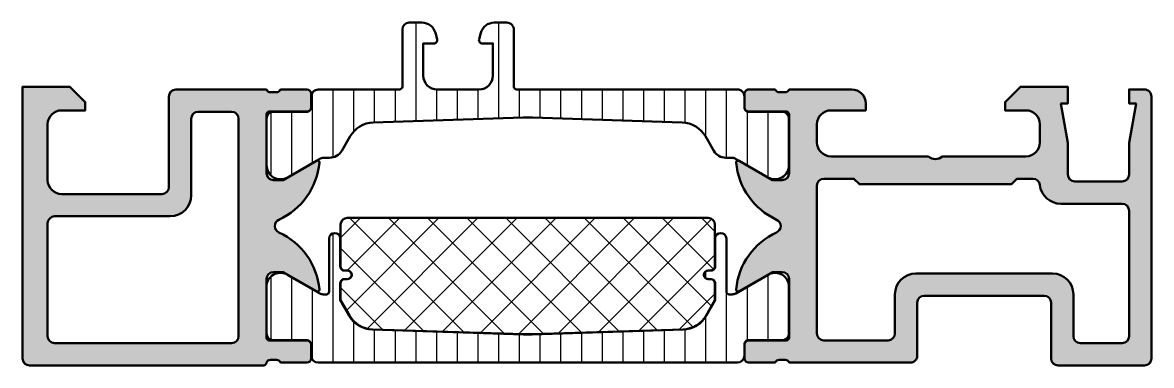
# Model space of a CAD drawing. Extents: x 0 to 81, y -20 to 4.6.
import ezdxf

# ---------------------------------------------------------------- set-up
doc = ezdxf.new("R2010")
doc.units = 0
for name, color, linetype, lineweight in [('0S-Alu contour', 7, 'Continuous', 50), ('0S-Alu hatch', 252, 'Continuous', 25), ('0S-Plastic contour', 254, 'Continuous', 50), ('0S-Plastic hatch', 253, 'Continuous', 25), ('0S-PT contour', 91, 'Continuous', 50), ('0S-PT hatch', 103, 'Continuous', 25)]:
    doc.layers.add(name, color=color, linetype=linetype, lineweight=lineweight)
pattern_1 = [(90, (0, 0), (-1.4859, 0), [])]

# ---------------------------------------------------------------- blocks, each defined once
blk = doc.blocks.new('485520__83F1F27E_624C_4353_AF5D_8633BC964253_')
at = {"layer": '0S-Alu hatch'}
h = blk.add_hatch(color=256, dxfattribs=at)
edge = h.paths.add_edge_path()
edge.add_ellipse((57.99999999998964, -2.70000000000207), major_axis=(-1.000000000000838, 0), ratio=1, start_angle=270, end_angle=360, ccw=False)
edge.add_line((57.99999999998964, -1.700000000001232), (60.49999999999172, -1.700000000001242))
edge.add_line((60.49999999999172, -1.700000000001242), (60.4999999999917, -1.200000000000823))
edge.add_arc((59.49999999999088, -1.200000000000812), 1.000000000000824, 0, 90)
edge.add_line((59.49999999999088, -0.1999999999999886), (55, -0.1999999999999922))
edge.add_ellipse((54.71715728752539, -0.0999999999999979), major_axis=(-0.2999999999999854, 0), ratio=1, start_angle=90, end_angle=160.5287793655095, ccw=False)
edge.add_line((54.71715728752539, -0.3999999999999844), (54.28284271247463, -0.3999999999999986))
edge.add_ellipse((54.28284271247463, -0.0999999999999943), major_axis=(-0.3000000000000043, 0), ratio=1, start_angle=19.471220634490976, end_angle=90, ccw=False)
edge.add_line((54.00000000000002, -0.1999999999999957), (52.10000000000005, -0.1999999999999993))
edge.add_arc((52.10000000000004, -0.5000000000000391), 0.3000000000000398, 89.99999999999729, 180)
edge.add_line((51.79999999999999, -0.5000000000000427), (51.80000000000001, -1.489999999999959))
edge.add_arc((52.10000000000004, -1.489999999999966), 0.3000000000000327, 180, 270.0000000000013)
edge.add_line((52.10000000000005, -1.789999999999999), (54.80000000000001, -1.789999999999999))
edge.add_ellipse((54.80000000000001, -1.990000000000001), major_axis=(-0.2000000000000028, 0), ratio=1, start_angle=180, end_angle=270, ccw=False)
edge.add_line((55.00000000000001, -1.990000000000001), (55, -6.199999999999988))
edge.add_ellipse((54.5, -6.199999999999986), major_axis=(-0.5, 0), ratio=1, start_angle=90, end_angle=180, ccw=False)
edge.add_line((54.5, -6.699999999999986), (53.8, -6.699999999999988))
edge.add_line((53.8, -6.699999999999988), (51.40717967697245, -5.318504542377624))
edge.add_arc((51.3381197846483, -5.438119784648286), 0.1381197846482973, 60.00000000000028, 185.2325561148373)
edge.add_arc((56.17973927806935, -4.994723901318964), 4.999999999999976, 185.2325561148373, 245.5122896844962)
edge.add_ellipse((53.89999999999999, -9.999999999999995), major_axis=(-0.5000000000000006, 0), ratio=1, start_angle=114.4877103155047, end_angle=245.51228968449539, ccw=False)
edge.add_arc((56.17973927806939, -15.00527609868104), 5.000000000000012, 114.4877103155042, 174.7674438851626)
edge.add_arc((51.3381197846483, -14.56188021535171), 0.1381197846482907, 174.7674438851596, 300.0000000000015)
edge.add_line((51.40717967697245, -14.68149545762237), (53.8, -13.3))
edge.add_line((53.8, -13.3), (54.5, -13.3))
edge.add_ellipse((54.5, -13.8), major_axis=(-0.5, 0), ratio=1, start_angle=180, end_angle=270, ccw=False)
edge.add_line((55, -13.8), (55, -18.01))
edge.add_ellipse((54.8, -18.01), major_axis=(-0.2000000000000028, 0), ratio=1, start_angle=90, end_angle=180, ccw=False)
edge.add_line((54.8, -18.21), (52.10000000000004, -18.20999999999999))
edge.add_arc((52.10000000000003, -18.51000000000003), 0.3000000000000342, 89.99999999999864, 180)
edge.add_line((51.79999999999999, -18.51000000000004), (51.79999999999999, -19.49999999999995))
edge.add_arc((52.10000000000004, -19.49999999999995), 0.3000000000000469, 180, 269.9999999999986)
edge.add_line((52.10000000000004, -19.8), (54, -19.8))
edge.add_ellipse((54.28284271247462, -19.9), major_axis=(-0.3000000000000011, 0), ratio=1, start_angle=270, end_angle=340.5287793655084, ccw=False)
edge.add_line((54.28284271247462, -19.6), (54.71715728752538, -19.59999999999999))
edge.add_ellipse((54.71715728752538, -19.9), major_axis=(-0.3000000000000054, 0), ratio=1, start_angle=199.4712206344929, end_angle=270, ccw=False)
edge.add_line((55, -19.79999999999999), (63.7, -19.8))
edge.add_arc((63.70000000000001, -19.30000000000001), 0.4999999999999893, 269.9999999999984, 360)
edge.add_line((64.2, -19.3), (64.2, -15.49999999999983))
edge.add_ellipse((64.7, -15.49999999999983), major_axis=(-0.5, 0), ratio=1, start_angle=270, end_angle=360, ccw=False)
edge.add_line((64.7, -14.99999999999983), (73.3, -14.99999999999983))
edge.add_ellipse((73.3, -15.49999999999983), major_axis=(-0.5, 0), ratio=1, start_angle=180, end_angle=270, ccw=False)
edge.add_line((73.79999999999998, -15.49999999999983), (73.79999999999998, -19.49999999999983))
edge.add_arc((74.29999999999998, -19.49999999999984), 0.5, 180, 270)
edge.add_line((74.29999999999998, -19.99999999999984), (80.5, -19.99999999999984))
edge.add_arc((80.5, -19.49999999999984), 0.4999999999999952, 270, 360)
edge.add_line((81, -19.49999999999984), (81, -0.6999999999998324))
edge.add_arc((80.50000000000001, -0.6999999999998039), 0.4999999999999716, 0, 90.0000000000016)
edge.add_line((80.50000000000001, -0.1999999999998323), (79.4, -0.1999999999998359))
edge.add_line((79.4, -0.1999999999998359), (79.4, -1.199999999999835))
edge.add_line((79.4, -1.199999999999835), (79.9, -1.199999999999835))
edge.add_line((79.9, -1.199999999999835), (79.4, -4.035640909808693))
edge.add_line((79.4, -4.035640909808693), (79.4, -6.299999999999837))
edge.add_ellipse((78.9, -6.299999999999837), major_axis=(-0.5, 0), ratio=1, start_angle=90, end_angle=180, ccw=False)
edge.add_line((78.9, -6.799999999999837), (75.5, -6.799999999999835))
edge.add_ellipse((75.5, -6.299999999999833), major_axis=(-0.5000000000000018, 0), ratio=1, start_angle=0, end_angle=90, ccw=False)
edge.add_line((75, -6.299999999999833), (75, -4.035640909808687))
edge.add_line((75, -4.035640909808687), (74.50000000000001, -1.199999999999835))
edge.add_line((74.50000000000001, -1.199999999999835), (75.00000000000001, -1.199999999999835))
edge.add_line((75.00000000000001, -1.199999999999835), (75.00000000000001, 1.634e-13))
edge.add_line((75.00000000000001, 1.634e-13), (71.60000000000092, 1.634e-13))
edge.add_line((71.60000000000092, 1.634e-13), (70.5, -1.100000000000747))
edge.add_line((70.5, -1.100000000000747), (70.5, -1.700000000001242))
edge.add_line((70.5, -1.700000000001242), (72.00000000000125, -1.700000000001242))
edge.add_ellipse((72.00000000000125, -2.700000000002074), major_axis=(-1.000000000000831, 0), ratio=1, start_angle=180, end_angle=270, ccw=False)
edge.add_line((73.00000000000207, -2.700000000002074), (73.00000000000207, -4.000000000003149))
edge.add_ellipse((72.00000000000125, -4.000000000003149), major_axis=(-1.000000000000824, 0), ratio=1, start_angle=90, end_angle=180, ccw=False)
edge.add_line((72.00000000000125, -5.000000000003973), (65.99999999999628, -5.000000000003979))
edge.add_ellipse((65.49999999999585, -4.475000000003543), major_axis=(-0.7250000000006018, 0), ratio=1, start_angle=46.3971810272954, end_angle=133.6028189727043, ccw=False)
edge.add_line((64.99999999999542, -5.000000000003971), (57.99999999998964, -5.000000000003975))
edge.add_ellipse((57.99999999998964, -4.000000000003147), major_axis=(-1.000000000000827, 0), ratio=1, start_angle=0, end_angle=90, ccw=False)
edge.add_line((56.99999999998881, -4.000000000003147), (56.99999999998881, -2.70000000000207))
edge = h.paths.add_edge_path()
edge.add_ellipse((57.5, -7.100000000003975), major_axis=(-0.5, 0), ratio=1, start_angle=270, end_angle=360, ccw=False)
edge.add_line((57.5, -6.600000000003975), (59.64999999999585, -6.600000000003976))
edge.add_line((59.64999999999585, -6.600000000003976), (60.04999999999586, -7.000000000003979))
edge.add_line((60.04999999999586, -7.000000000003979), (70.94999999999585, -7.000000000003986))
edge.add_line((70.94999999999585, -7.000000000003986), (71.34999999999584, -6.600000000003982))
edge.add_line((71.34999999999584, -6.600000000003982), (72.50000000000207, -6.60000000000398))
edge.add_ellipse((72.50000000000207, -7.100000000003982), major_axis=(-0.5000000000000018, 0), ratio=1, start_angle=185.7391704773858, end_angle=270, ccw=False)
edge.add_arc((74.48997487421491, -6.899999999999842), 1.499999999999998, 185.739170477386, 270)
edge.add_line((74.48997487421491, -8.39999999999984), (78.90000000000002, -8.399999999999846))
edge.add_ellipse((78.90000000000002, -8.899999999999846), major_axis=(-0.5, 0), ratio=1, start_angle=180, end_angle=270, ccw=False)
edge.add_line((79.40000000000002, -8.899999999999846), (79.4, -17.89999999999984))
edge.add_ellipse((78.9, -17.89999999999984), major_axis=(-0.5, 0), ratio=1, start_angle=90, end_angle=180, ccw=False)
edge.add_line((78.9, -18.39999999999984), (75.9, -18.39999999999983))
edge.add_ellipse((75.9, -17.89999999999983), major_axis=(-0.5, 0), ratio=1, start_angle=0, end_angle=90, ccw=False)
edge.add_line((75.4, -17.89999999999983), (75.4, -14.89999999999983))
edge.add_arc((73.9, -14.89999999999983), 1.5, 0, 90)
edge.add_line((73.9, -13.39999999999983), (64.1, -13.39999999999983))
edge.add_arc((64.1, -14.89999999999983), 1.5, 90, 180)
edge.add_line((62.59999999999999, -14.89999999999983), (62.59999999999999, -17.7))
edge.add_ellipse((62.09999999999999, -17.7), major_axis=(-0.5, 0), ratio=1, start_angle=90, end_angle=180, ccw=False)
edge.add_line((62.09999999999999, -18.2), (57.5, -18.19999999999999))
edge.add_ellipse((57.5, -17.69999999999999), major_axis=(-0.5000000000000016, 0), ratio=1, start_angle=0, end_angle=90, ccw=False)
edge.add_line((57, -17.69999999999999), (57, -7.100000000003973))
at = {"layer": '0S-Alu contour', "color": 7}
for points in [[(75, -6.299999999999833), (75, -4.035640909808687), (74.50000000000001, -1.199999999999835), (75.00000000000001, -1.199999999999835), (75.00000000000001, 1.634e-13), (71.60000000000092, 1.634e-13), (70.5, -1.100000000000747), (70.5, -1.700000000001242), (72.00000000000125, -1.700000000001242)], [(51.79999999999999, -0.5000000000000427), (51.80000000000001, -1.489999999999959)], [(54.00000000000002, -0.1999999999999957), (52.10000000000005, -0.1999999999999993)], [(54.71715728752539, -0.3999999999999844), (54.28284271247463, -0.3999999999999986)], [(59.49999999999088, -0.1999999999999886), (55, -0.1999999999999922)], [(80.50000000000001, -0.1999999999998323), (79.4, -0.1999999999998359), (79.4, -1.199999999999835), (79.9, -1.199999999999835), (79.4, -4.035640909808693), (79.4, -6.299999999999837)], [(81, -19.49999999999984), (81, -0.6999999999998324)], [(57.99999999998964, -1.700000000001232), (60.49999999999172, -1.700000000001242), (60.4999999999917, -1.200000000000823)], [(52.10000000000005, -1.789999999999999), (54.80000000000001, -1.789999999999999)], [(55.00000000000001, -1.990000000000001), (55, -6.199999999999988)], [(56.99999999998881, -4.000000000003147), (56.99999999998881, -2.70000000000207)], [(73.00000000000207, -2.700000000002074), (73.00000000000207, -4.000000000003149)], [(54.5, -6.699999999999986), (53.8, -6.699999999999988), (51.40717967697245, -5.318504542377624)], [(64.99999999999542, -5.000000000003971), (57.99999999998964, -5.000000000003975)], [(72.00000000000125, -5.000000000003973), (65.99999999999628, -5.000000000003979)], [(57, -17.69999999999999), (57, -7.100000000003973)], [(57.5, -6.600000000003975), (59.64999999999585, -6.600000000003976), (60.04999999999586, -7.000000000003979), (70.94999999999585, -7.000000000003986), (71.34999999999584, -6.600000000003982), (72.50000000000207, -6.60000000000398)], [(78.9, -6.799999999999837), (75.5, -6.799999999999835)], [(74.48997487421491, -8.39999999999984), (78.90000000000002, -8.399999999999846)], [(79.40000000000002, -8.899999999999846), (79.4, -17.89999999999984)], [(51.40717967697245, -14.68149545762237), (53.8, -13.3), (54.5, -13.3)], [(73.9, -13.39999999999983), (64.1, -13.39999999999983)], [(55, -13.8), (55, -18.01)], [(62.59999999999999, -14.89999999999983), (62.59999999999999, -17.7)], [(64.7, -14.99999999999983), (73.3, -14.99999999999983)], [(75.4, -17.89999999999983), (75.4, -14.89999999999983)], [(64.2, -19.3), (64.2, -15.49999999999983)], [(73.79999999999998, -15.49999999999983), (73.79999999999998, -19.49999999999983)], [(51.79999999999999, -18.51000000000004), (51.79999999999999, -19.49999999999995)], [(54.8, -18.21), (52.10000000000004, -18.20999999999999)], [(62.09999999999999, -18.2), (57.5, -18.19999999999999)], [(78.9, -18.39999999999984), (75.9, -18.39999999999983)], [(52.10000000000004, -19.8), (54, -19.8)], [(54.28284271247462, -19.6), (54.71715728752538, -19.59999999999999)], [(55, -19.79999999999999), (63.7, -19.8)], [(74.29999999999998, -19.99999999999984), (80.5, -19.99999999999984)]]:
    blk.add_lwpolyline(points, dxfattribs=at)
for centre, radius, start, end in [((52.10000000000004, -0.5000000000000391), 0.3000000000000398, 89.99999999999729, 180), ((59.49999999999088, -1.200000000000812), 1.000000000000824, 0, 90), ((80.50000000000001, -0.6999999999998039), 0.4999999999999716, 0, 90.0000000000016), ((52.10000000000004, -1.489999999999966), 0.3000000000000327, 180, 270.0000000000013), ((51.3381197846483, -5.438119784648286), 0.1381197846482973, 60.00000000000028, 185.2325561148373), ((56.17973927806935, -4.994723901318964), 4.999999999999976, 185.2325561148373, 245.5122896844962), ((74.48997487421491, -6.899999999999842), 1.499999999999998, 185.739170477386, 270), ((56.17973927806939, -15.00527609868104), 5.000000000000012, 114.4877103155042, 174.7674438851626), ((64.1, -14.89999999999983), 1.5, 90, 180), ((73.9, -14.89999999999983), 1.5, 0, 90), ((51.3381197846483, -14.56188021535171), 0.1381197846482907, 174.7674438851596, 300.0000000000015), ((52.10000000000003, -18.51000000000003), 0.3000000000000342, 89.99999999999864, 180), ((63.70000000000001, -19.30000000000001), 0.4999999999999893, 269.9999999999984, 0), ((52.10000000000004, -19.49999999999995), 0.3000000000000469, 180, 269.9999999999986), ((74.29999999999998, -19.49999999999984), 0.5, 180, 270), ((80.5, -19.49999999999984), 0.4999999999999952, 270, 0)]:
    blk.add_arc(centre, radius, start, end, dxfattribs=at)
at = {"layer": '0S-Alu contour', "color": 7, "extrusion": (0, 0, -1)}
for centre, radius, start, end in [((-54.28284271247463, -0.0999999999999943), 0.3000000000000043, 270, 340.528779365509), ((-54.71715728752539, -0.0999999999999979), 0.2999999999999854, 199.4712206344906, 270), ((-54.80000000000001, -1.990000000000001), 0.2000000000000028, 90, 180), ((-57.99999999998964, -2.70000000000207), 1.000000000000838, 0, 90), ((-72.00000000000125, -2.700000000002074), 1.000000000000831, 90, 180), ((-57.99999999998964, -4.000000000003147), 1.000000000000827, 270, 0), ((-72.00000000000125, -4.000000000003149), 1.000000000000824, 180, 270), ((-65.49999999999585, -4.475000000003543), 0.7250000000006018, 226.3971810272957, 313.6028189727046), ((-54.5, -6.199999999999986), 0.5, 180, 270), ((-75.5, -6.299999999999833), 0.5000000000000018, 270, 0), ((-78.9, -6.299999999999837), 0.5, 180, 270), ((-57.5, -7.100000000003975), 0.5, 0, 90), ((-72.50000000000207, -7.100000000003982), 0.5000000000000018, 90, 174.2608295226142), ((-78.90000000000002, -8.899999999999846), 0.5, 90, 180), ((-53.89999999999999, -9.999999999999995), 0.5000000000000006, 114.4877103155046, 245.5122896844953), ((-54.5, -13.8), 0.5, 90, 180), ((-64.7, -15.49999999999983), 0.5, 0, 90), ((-73.3, -15.49999999999983), 0.5, 90, 180), ((-57.5, -17.69999999999999), 0.5000000000000016, 270, 0), ((-62.09999999999999, -17.7), 0.5, 180, 270), ((-54.8, -18.01), 0.2000000000000028, 180, 270), ((-75.9, -17.89999999999983), 0.5, 270, 0), ((-78.9, -17.89999999999984), 0.5, 180, 270), ((-54.28284271247462, -19.9), 0.3000000000000011, 19.47122063449163, 90), ((-54.71715728752538, -19.9), 0.3000000000000055, 90, 160.5287793655071)]:
    blk.add_arc(centre, radius, start, end, dxfattribs=at)
blk = doc.blocks.new('485530__9A5F46D8_999C_4299_BB79_BDEE41E58765_')
at = {"layer": '0S-Alu hatch'}
h = blk.add_hatch(color=256, dxfattribs=at)
edge = h.paths.add_edge_path()
edge.add_arc((9.999999999999996, -7.200000000000004), 0.5000000000000018, 270.0000000000004, 360)
edge.add_line((10.5, -7.200000000000006), (10.5, -0.700000000000003))
edge.add_ellipse((11, -0.700000000000003), major_axis=(-0.5, 0), ratio=1, start_angle=270, end_angle=360, ccw=False)
edge.add_line((11, -0.2000000000000028), (17.5, -0.2000000000000028))
edge.add_arc((17.78284271247461, -0.1000000000000192), 0.2999999999999873, 199.4712206344882, 270.0000000000013)
edge.add_line((17.78284271247462, -0.4000000000000057), (18.21715728752538, -0.4000000000000057))
edge.add_arc((18.21715728752538, -0.0999999999999979), 0.3000000000000078, 270, 340.5287793655082)
edge.add_line((18.50000000000001, -0.2000000000000064), (20.39999999999996, -0.2000000000000028))
edge.add_ellipse((20.39999999999996, -0.5000000000000427), major_axis=(-0.3000000000000398, 0), ratio=1, start_angle=180, end_angle=270, ccw=False)
edge.add_line((20.7, -0.5000000000000427), (20.7, -1.489999999999962))
edge.add_ellipse((20.39999999999996, -1.489999999999962), major_axis=(-0.3000000000000398, 0), ratio=1, start_angle=90, end_angle=180, ccw=False)
edge.add_line((20.39999999999996, -1.790000000000002), (17.7, -1.790000000000006))
edge.add_arc((17.7, -1.990000000000005), 0.1999999999999993, 89.99999999999898, 180)
edge.add_line((17.5, -1.990000000000009), (17.5, -6.200000000000006))
edge.add_arc((18, -6.200000000000004), 0.5000000000000036, 180, 269.9999999999996)
edge.add_line((18, -6.700000000000008), (18.7, -6.700000000000006))
edge.add_line((18.7, -6.700000000000006), (21.09282032302755, -5.318504542377642))
edge.add_ellipse((21.1618802153517, -5.438119784648302), major_axis=(-0.1381197846482973, 0), ratio=1, start_angle=174.7674438851635, end_angle=300.0000000000001, ccw=False)
edge.add_ellipse((16.32026072193062, -4.994723901318963), major_axis=(-4.999999999999999, 0), ratio=1, start_angle=114.4877103155041, end_angle=174.7674438851625, ccw=False)
edge.add_arc((18.6, -10), 0.5000000000000028, 114.4877103155028, 245.5122896844967)
edge.add_ellipse((16.32026072193063, -15.00527609868105), major_axis=(-4.999999999999995, 0), ratio=1, start_angle=185.2325561148376, end_angle=245.5122896844961, ccw=False)
edge.add_ellipse((21.1618802153517, -14.56188021535171), major_axis=(-0.1381197846482972, 0), ratio=1, start_angle=60.0000000000004, end_angle=185.2325561148388, ccw=False)
edge.add_line((21.09282032302755, -14.68149545762237), (18.7, -13.30000000000001))
edge.add_line((18.7, -13.30000000000001), (18, -13.3))
edge.add_arc((18, -13.8), 0.5000000000000009, 90, 180)
edge.add_line((17.5, -13.8), (17.50000000000001, -18.01000000000001))
edge.add_arc((17.7, -18.01000000000001), 0.1999999999999922, 180, 270.000000000001)
edge.add_line((17.7, -18.21000000000001), (20.39999999999996, -18.21000000000002))
edge.add_ellipse((20.39999999999996, -18.51000000000006), major_axis=(-0.3000000000000398, 0), ratio=1, start_angle=180, end_angle=270, ccw=False)
edge.add_line((20.7, -18.51000000000006), (20.7, -19.49999999999997))
edge.add_ellipse((20.39999999999996, -19.49999999999998), major_axis=(-0.3000000000000398, 0), ratio=1, start_angle=90, end_angle=180, ccw=False)
edge.add_line((20.39999999999996, -19.80000000000002), (18.5, -19.80000000000001))
edge.add_arc((18.21715728752538, -19.90000000000001), 0.2999999999999996, 19.47122063449098, 90)
edge.add_line((18.21715728752538, -19.60000000000001), (17.78284271247462, -19.60000000000001))
edge.add_arc((17.78284271247462, -19.90000000000001), 0.3000000000000031, 90.00000000000067, 160.5287793655084)
edge.add_ellipse((17.29999999999999, -19.80000000000001), major_axis=(-0.2000000000000028, 0), ratio=1, start_angle=90, end_angle=180, ccw=False)
edge.add_line((17.29999999999999, -20.00000000000001), (0.5, -20))
edge.add_ellipse((0.5, -19.5), major_axis=(-0.5000000000000006, 0), ratio=1, start_angle=0, end_angle=90, ccw=False)
edge.add_line((0, -19.5), (1.42e-14, -3.6e-15))
edge.add_line((1.42e-14, -3.6e-15), (3.400000000000005, -3.6e-15))
edge.add_line((3.400000000000005, -3.6e-15), (4.500000000000014, -1.100000000000001))
edge.add_line((4.500000000000014, -1.100000000000001), (4.500000000000014, -1.700000000000002))
edge.add_line((4.500000000000014, -1.700000000000002), (2.800000000000011, -1.700000000000002))
edge.add_arc((2.800000000000013, -2.700000000000002), 1, 90.0000000000001, 180)
edge.add_line((1.800000000000013, -2.700000000000002), (1.800000000000011, -6.700000000000002))
edge.add_arc((2.800000000000013, -6.700000000000002), 1.000000000000001, 180, 269.9999999999999)
edge.add_line((2.800000000000011, -7.700000000000004), (10, -7.700000000000006))
edge = h.paths.add_edge_path()
edge.add_arc((15.00000000000001, -2.300000000000004), 0.5, 0, 90)
edge.add_line((15.00000000000001, -1.800000000000004), (12.60000000000002, -1.800000000000004))
edge.add_arc((12.60000000000002, -2.300000000000004), 0.5, 90, 180)
edge.add_line((12.10000000000002, -2.300000000000007), (12.10000000000002, -7.800000000000002))
edge.add_ellipse((10.60000000000002, -7.800000000000004), major_axis=(-1.5, 0), ratio=1, start_angle=90, end_angle=180, ccw=False)
edge.add_line((10.60000000000002, -9.300000000000004), (2.300000000000011, -9.300000000000004))
edge.add_arc((2.300000000000011, -9.800000000000004), 0.5, 90, 180)
edge.add_line((1.800000000000011, -9.800000000000004), (1.800000000000011, -17.9))
edge.add_arc((2.300000000000011, -17.9), 0.4999999999999993, 180, 270)
edge.add_line((2.300000000000011, -18.4), (15, -18.4))
edge.add_arc((15, -17.9), 0.5, 270, 360)
edge.add_line((15.5, -17.9), (15.50000000000001, -2.300000000000004))
at = {"layer": '0S-Alu contour', "color": 7}
for points in [[(0, -19.5), (1.42e-14, -3.6e-15), (3.400000000000005, -3.6e-15), (4.500000000000014, -1.100000000000001), (4.500000000000014, -1.700000000000002), (2.800000000000011, -1.700000000000002)], [(10.5, -7.200000000000006), (10.5, -0.700000000000003)], [(11, -0.2000000000000028), (17.5, -0.2000000000000028)], [(17.78284271247462, -0.4000000000000057), (18.21715728752538, -0.4000000000000057)], [(18.50000000000001, -0.2000000000000064), (20.39999999999996, -0.2000000000000028)], [(20.7, -0.5000000000000427), (20.7, -1.489999999999962)], [(12.10000000000002, -2.300000000000007), (12.10000000000002, -7.800000000000002)], [(15.00000000000001, -1.800000000000004), (12.60000000000002, -1.800000000000004)], [(15.5, -17.9), (15.50000000000001, -2.300000000000004)], [(17.5, -1.990000000000009), (17.5, -6.200000000000006)], [(20.39999999999996, -1.790000000000002), (17.7, -1.790000000000006)], [(1.800000000000013, -2.700000000000002), (1.800000000000011, -6.700000000000002)], [(18, -6.700000000000008), (18.7, -6.700000000000006), (21.09282032302755, -5.318504542377642)], [(2.800000000000011, -7.700000000000004), (10, -7.700000000000006)], [(10.60000000000002, -9.300000000000004), (2.300000000000011, -9.300000000000004)], [(1.800000000000011, -9.800000000000004), (1.800000000000011, -17.9)], [(21.09282032302755, -14.68149545762237), (18.7, -13.30000000000001), (18, -13.3)], [(17.5, -13.8), (17.50000000000001, -18.01000000000001)], [(2.300000000000011, -18.4), (15, -18.4)], [(17.7, -18.21000000000001), (20.39999999999996, -18.21000000000002)], [(20.7, -18.51000000000006), (20.7, -19.49999999999997)], [(17.29999999999999, -20.00000000000001), (0.5, -20)], [(18.21715728752538, -19.60000000000001), (17.78284271247462, -19.60000000000001)], [(20.39999999999996, -19.80000000000002), (18.5, -19.80000000000001)]]:
    blk.add_lwpolyline(points, dxfattribs=at)
at = {"layer": '0S-Alu contour', "color": 7, "extrusion": (0, 0, -1)}
for centre, radius, start, end in [((-11, -0.700000000000003), 0.5, 0, 90), ((-20.39999999999996, -0.5000000000000427), 0.3000000000000398, 90, 180), ((-20.39999999999996, -1.489999999999962), 0.3000000000000398, 180, 270), ((-16.32026072193062, -4.994723901318963), 4.999999999999999, 185.2325561148376, 245.5122896844959), ((-21.1618802153517, -5.438119784648302), 0.1381197846482973, 59.99999999999991, 185.2325561148365), ((-10.60000000000002, -7.800000000000004), 1.5, 180, 270), ((-16.32026072193063, -15.00527609868105), 4.999999999999995, 114.4877103155039, 174.7674438851624), ((-21.1618802153517, -14.56188021535171), 0.1381197846482972, 174.7674438851612, 299.9999999999997), ((-20.39999999999996, -18.51000000000006), 0.3000000000000398, 90, 180), ((-0.5, -19.5), 0.5000000000000006, 270, 0), ((-17.29999999999999, -19.80000000000001), 0.2000000000000028, 180, 270), ((-20.39999999999996, -19.49999999999998), 0.3000000000000398, 180, 270)]:
    blk.add_arc(centre, radius, start, end, dxfattribs=at)
at = {"layer": '0S-Alu contour', "color": 7}
for centre, radius, start, end in [((17.78284271247461, -0.1000000000000192), 0.2999999999999873, 199.4712206344882, 270.0000000000013), ((18.21715728752538, -0.0999999999999979), 0.3000000000000078, 270, 340.5287793655082), ((2.800000000000013, -2.700000000000002), 1, 90.0000000000001, 180), ((12.60000000000002, -2.300000000000004), 0.5, 90, 180), ((15.00000000000001, -2.300000000000004), 0.5, 0, 90), ((17.7, -1.990000000000005), 0.1999999999999993, 89.99999999999898, 180), ((18, -6.200000000000004), 0.5000000000000036, 180, 269.9999999999996), ((2.800000000000013, -6.700000000000002), 1.000000000000001, 180, 269.9999999999999), ((9.999999999999996, -7.200000000000004), 0.5000000000000018, 270.0000000000004, 0), ((2.300000000000011, -9.800000000000004), 0.5, 90, 180), ((18.6, -10), 0.5000000000000028, 114.4877103155028, 245.5122896844967), ((18, -13.8), 0.5000000000000009, 90, 180), ((2.300000000000011, -17.9), 0.4999999999999993, 180, 270), ((15, -17.9), 0.5, 270, 0), ((17.7, -18.01000000000001), 0.1999999999999922, 180, 270.000000000001), ((17.78284271247462, -19.90000000000001), 0.3000000000000031, 90.00000000000067, 160.5287793655084), ((18.21715728752538, -19.90000000000001), 0.2999999999999996, 19.47122063449098, 90)]:
    blk.add_arc(centre, radius, start, end, dxfattribs=at)
blk = doc.blocks.new('284219__39A347F0_342E_47B9_A0D9_7750AB1384EC___E7B04F18_E591_49C5_A565_56591FC3A991_')
at = {"layer": '0S-Plastic hatch'}
h = blk.add_hatch(dxfattribs=at)
h.set_pattern_fill('ANSI31', color=256, scale=0.4680000000000001, angle=45, style=0)
h.set_pattern_definition(pattern_1)
edge = h.paths.add_edge_path()
edge.add_ellipse((50.46850454237769, -4.100000000000054), major_axis=(-0.9999999999999911, 0), ratio=1, start_angle=29.999999999999886, end_angle=90, ccw=False)
edge.add_line((49.60247913859325, -4.600000000000049), (49.00318169869094, -3.561986385243287))
edge.add_arc((47.27113089112207, -4.561986385243283), 1.999999999999998, 30.00000000000004, 88.09585739223068)
edge.add_line((47.33758577251492, -2.563090752965536), (36.58227440696437, -2.205521838611304))
edge.add_arc((36.25000000000006, -12.20000000000003), 9.999999999999984, 88.09585739223058, 91.90414260776943)
edge.add_line((35.91772559303575, -2.205521838611307), (25.1624142274852, -2.563090752965536))
edge.add_arc((25.22886910887806, -4.561986385243283), 2.000000000000002, 91.90414260776951, 150.0000000000001)
edge.add_line((23.49681830130918, -3.561986385243287), (22.89752086140686, -4.600000000000047))
edge.add_ellipse((22.03149545762242, -4.100000000000042), major_axis=(-1.000000000000004, 0), ratio=1, start_angle=90, end_angle=149.9999999999999, ccw=False)
edge.add_line((22.03149545762242, -5.100000000000045), (21.58525588832582, -5.100000000000051))
edge.add_arc((21.58525588832582, -5.600000000000052), 0.5000000000000018, 90, 119.9999999999998)
edge.add_line((21.33525588832582, -5.16698729810783), (19.01000000000006, -6.509474411167472))
edge.add_ellipse((18.51000000000006, -5.643449007383038), major_axis=(-0.9999999999999976, 0), ratio=1, start_angle=0, end_angle=120.0000000000004, ccw=False)
edge.add_line((17.51000000000006, -5.643449007383036), (17.51000000000006, -2.300000000000057))
edge.add_ellipse((18.01000000000006, -2.300000000000043), major_axis=(-0.4999999999999965, 0), ratio=1, start_angle=269.9999999999996, end_angle=360, ccw=False)
edge.add_line((18.01000000000006, -1.800000000000046), (20.41000000000006, -1.800000000000054))
edge.add_arc((20.41000000000006, -1.500000000000053), 0.3000000000000007, 270, 360)
edge.add_line((20.71000000000006, -1.500000000000053), (20.71000000000006, -0.7000000000000526))
edge.add_ellipse((21.21000000000007, -0.7000000000000562), major_axis=(-0.5000000000000036, 0), ratio=1, start_angle=270.0000000000004, end_angle=360, ccw=False)
edge.add_line((21.21000000000007, -0.2000000000000526), (27.05000000000005, -0.200000000000049))
edge.add_arc((27.05000000000005, -4.97e-14), 0.1999999999999993, 270, 360)
edge.add_line((27.25000000000006, -4.97e-14), (27.25000000000005, 4.099999999999941))
edge.add_ellipse((27.75000000000007, 4.099999999999937), major_axis=(-0.5000000000000142, 0), ratio=1, start_angle=270.0000000000008, end_angle=360, ccw=False)
edge.add_line((27.75000000000006, 4.599999999999951), (28.65655556658471, 4.599999999999944))
edge.add_ellipse((28.65655556658472, 3.599999999999951), major_axis=(-0.9999999999999928, 0), ratio=1, start_angle=195.0000000000001, end_angle=270.0000000000008, ccw=False)
edge.add_line((29.62248139287378, 3.858819045102471), (29.74148145657233, 3.414704761275579))
edge.add_ellipse((29.50000000000005, 3.349999999999955), major_axis=(-0.2500000000000049, 0), ratio=1, start_angle=90.00000000000159, end_angle=194.9999999999984, ccw=False)
edge.add_line((29.50000000000006, 3.099999999999951), (28.75000000000006, 3.099999999999951))
edge.add_line((28.75000000000006, 3.099999999999951), (28.75000000000006, 0.7999999999999439))
edge.add_arc((29.75000000000006, 0.7999999999999439), 1, 180, 270)
edge.add_line((29.75000000000006, -0.2000000000000561), (32.75000000000006, -0.2000000000000526))
edge.add_arc((32.75000000000006, 0.7999999999999475), 1, 270, 360)
edge.add_line((33.75000000000006, 0.7999999999999475), (33.75000000000006, 3.099999999999951))
edge.add_line((33.75000000000006, 3.099999999999951), (33.00000000000006, 3.099999999999951))
edge.add_ellipse((33.00000000000006, 3.349999999999951), major_axis=(-0.25, 0), ratio=1, start_angle=-15.000000000000398, end_angle=90, ccw=False)
edge.add_line((32.75851854342779, 3.414704761275583), (32.87751860712633, 3.858819045102471))
edge.add_ellipse((33.84344443341539, 3.599999999999944), major_axis=(-0.9999999999999992, 0), ratio=1, start_angle=269.9999999999996, end_angle=344.99999999999966, ccw=False)
edge.add_line((33.8434444334154, 4.599999999999944), (34.75000000000005, 4.599999999999951))
edge.add_ellipse((34.75000000000006, 4.099999999999955), major_axis=(-0.4999999999999965, 0), ratio=1, start_angle=180, end_angle=270.0000000000008, ccw=False)
edge.add_line((35.25000000000006, 4.099999999999951), (35.25000000000006, -4.62e-14))
edge.add_arc((35.45000000000006, -4.62e-14), 0.2000000000000028, 180, 270)
edge.add_line((35.45000000000006, -0.200000000000049), (51.29000000000004, -0.2000000000000419))
edge.add_ellipse((51.29000000000005, -0.7000000000000384), major_axis=(-0.4999999999999965, 0), ratio=1, start_angle=180, end_angle=270.0000000000008, ccw=False)
edge.add_line((51.79000000000005, -0.700000000000042), (51.79000000000005, -1.500000000000046))
edge.add_arc((52.09000000000005, -1.500000000000042), 0.2999999999999971, 180, 270)
edge.add_line((52.09000000000005, -1.800000000000039), (54.49000000000005, -1.800000000000043))
edge.add_ellipse((54.49000000000005, -2.300000000000046), major_axis=(-0.5000000000000036, 0), ratio=1, start_angle=180, end_angle=270, ccw=False)
edge.add_line((54.99000000000005, -2.300000000000046), (54.99000000000005, -5.643449007383029))
edge.add_ellipse((53.99000000000005, -5.643449007383027), major_axis=(-1, 0), ratio=1, start_angle=60, end_angle=180, ccw=False)
edge.add_line((53.49000000000005, -6.509474411167467), (51.1647441116743, -5.166987298107823))
edge.add_arc((50.91474411167429, -5.600000000000047), 0.5000000000000041, 60.00000000000028, 90)
edge.add_line((50.91474411167429, -5.100000000000044), (50.46850454237769, -5.100000000000045))
at = {"layer": '0S-Plastic contour', "color": 7}
for points in [[(27.25000000000006, -4.97e-14), (27.25000000000005, 4.099999999999941)], [(27.75000000000006, 4.599999999999951), (28.65655556658471, 4.599999999999944)], [(33.8434444334154, 4.599999999999944), (34.75000000000005, 4.599999999999951)], [(35.25000000000006, 4.099999999999951), (35.25000000000006, -4.62e-14)], [(29.62248139287378, 3.858819045102471), (29.74148145657233, 3.414704761275579)], [(32.75851854342779, 3.414704761275583), (32.87751860712633, 3.858819045102471)], [(29.50000000000006, 3.099999999999951), (28.75000000000006, 3.099999999999951), (28.75000000000006, 0.7999999999999439)], [(33.75000000000006, 0.7999999999999475), (33.75000000000006, 3.099999999999951), (33.00000000000006, 3.099999999999951)], [(20.71000000000006, -1.500000000000053), (20.71000000000006, -0.7000000000000526)], [(21.21000000000007, -0.2000000000000526), (27.05000000000005, -0.200000000000049)], [(29.75000000000006, -0.2000000000000561), (32.75000000000006, -0.2000000000000526)], [(35.45000000000006, -0.200000000000049), (51.29000000000004, -0.2000000000000419)], [(51.79000000000005, -0.700000000000042), (51.79000000000005, -1.500000000000046)], [(17.51000000000006, -5.643449007383036), (17.51000000000006, -2.300000000000057)], [(18.01000000000006, -1.800000000000046), (20.41000000000006, -1.800000000000054)], [(35.91772559303575, -2.205521838611307), (25.1624142274852, -2.563090752965536)], [(47.33758577251492, -2.563090752965536), (36.58227440696437, -2.205521838611304)], [(52.09000000000005, -1.800000000000039), (54.49000000000005, -1.800000000000043)], [(54.99000000000005, -2.300000000000046), (54.99000000000005, -5.643449007383029)], [(23.49681830130918, -3.561986385243287), (22.89752086140686, -4.600000000000047)], [(49.60247913859325, -4.600000000000049), (49.00318169869094, -3.561986385243287)], [(21.33525588832582, -5.16698729810783), (19.01000000000006, -6.509474411167472)], [(22.03149545762242, -5.100000000000045), (21.58525588832582, -5.100000000000051)], [(50.91474411167429, -5.100000000000044), (50.46850454237769, -5.100000000000045)], [(53.49000000000005, -6.509474411167467), (51.1647441116743, -5.166987298107823)]]:
    blk.add_lwpolyline(points, dxfattribs=at)
at = {"layer": '0S-Plastic contour', "color": 7, "extrusion": (0, 0, -1)}
for centre, radius, start, end in [((-27.75000000000007, 4.099999999999937), 0.5000000000000142, 0, 89.9999999999992), ((-28.65655556658472, 3.599999999999951), 0.9999999999999928, 89.9999999999992, 164.9999999999999), ((-33.84344443341539, 3.599999999999944), 0.9999999999999992, 15.00000000000036, 90.0000000000004), ((-34.75000000000006, 4.099999999999955), 0.4999999999999965, 89.9999999999992, 180), ((-29.50000000000005, 3.349999999999955), 0.2500000000000049, 165.0000000000016, 269.9999999999984), ((-33.00000000000006, 3.349999999999951), 0.25, 270, 15.00000000000036), ((-21.21000000000007, -0.7000000000000562), 0.5000000000000036, 0, 89.99999999999959), ((-51.29000000000005, -0.7000000000000384), 0.4999999999999965, 89.9999999999992, 180), ((-18.01000000000006, -2.300000000000043), 0.4999999999999965, 0, 90.0000000000004), ((-54.49000000000005, -2.300000000000046), 0.5000000000000036, 90, 180), ((-22.03149545762242, -4.100000000000042), 1.000000000000004, 210.0000000000002, 270), ((-50.46850454237769, -4.100000000000054), 0.9999999999999911, 270, 330.0000000000001), ((-18.51000000000006, -5.643449007383038), 0.9999999999999976, 239.9999999999997, 0), ((-53.99000000000005, -5.643449007383027), 1, 180, 300)]:
    blk.add_arc(centre, radius, start, end, dxfattribs=at)
at = {"layer": '0S-Plastic contour', "color": 7}
for centre, radius, start, end in [((29.75000000000006, 0.7999999999999439), 1, 180, 270), ((32.75000000000006, 0.7999999999999475), 1, 270, 0), ((27.05000000000005, -4.97e-14), 0.1999999999999993, 270, 0), ((35.45000000000006, -4.62e-14), 0.2000000000000028, 180, 270), ((20.41000000000006, -1.500000000000053), 0.3000000000000007, 270, 0), ((52.09000000000005, -1.500000000000042), 0.2999999999999971, 180, 270), ((36.25000000000006, -12.20000000000003), 9.999999999999984, 88.09585739223058, 91.90414260776943), ((25.22886910887806, -4.561986385243283), 2.000000000000002, 91.90414260776951, 150.0000000000001), ((47.27113089112207, -4.561986385243283), 1.999999999999998, 30.00000000000004, 88.09585739223068), ((21.58525588832582, -5.600000000000052), 0.5000000000000018, 90, 119.9999999999998), ((50.91474411167429, -5.600000000000047), 0.5000000000000041, 60.00000000000028, 90)]:
    blk.add_arc(centre, radius, start, end, dxfattribs=at)
blk = doc.blocks.new('284219__EC1BC594_8BBA_4D1A_9021_9210C037AD95___D8151D57_59AB_484C_8E9C_DED826C04E82_')
at = {"layer": '0S-Plastic hatch'}
h = blk.add_hatch(dxfattribs=at)
h.set_pattern_fill('ANSI31', color=256, scale=0.4680000000000001, angle=45, style=0)
h.set_pattern_definition(pattern_1)
edge = h.paths.add_edge_path()
edge.add_line((23.29999999999998, -13.20000000000018), (23.09999999999996, -13.19999999999995))
edge.add_ellipse((23.09999999999991, -12.90000000000005), major_axis=(-0.2999999999998932, 0), ratio=1, start_angle=0, end_angle=90.00000000001091, ccw=False)
edge.add_line((22.80000000000002, -12.90000000000005), (22.79999999999985, -10.89999999999988))
edge.add_arc((22.39999999999993, -10.89999999999988), 0.3999999999999204, 0, 180)
edge.add_line((22.00000000000001, -10.89999999999988), (21.99999999999994, -14.70000000000029))
edge.add_ellipse((21.80000000000024, -14.70000000000029), major_axis=(-0.1999999999997044, 0), ratio=1, start_angle=90, end_angle=180, ccw=False)
edge.add_line((21.80000000000024, -14.89999999999999), (21.57418121299588, -14.90002263802354))
edge.add_ellipse((21.57419146728958, -14.40002263812957), major_axis=(-0.4999999999991304, 0), ratio=1, start_angle=60.000003400646676, end_angle=89.99882494449832, ccw=False)
edge.add_line((21.32419149299039, -14.83303535485915), (19.04045300000019, -13.51451850190075))
edge.add_arc((18.49981807472289, -14.35577115089215), 0.9999960709246014, 57.27298390015428, 171.8183919480975)
edge.add_line((17.50999999999993, -14.21346050190074), (17.50999999999993, -17.69000199999983))
edge.add_arc((18.00999597743851, -17.69000463962489), 0.4999959774455406, 179.9996975182267, 270.0003024811965)
edge.add_line((18.00999861706367, -18.19000061706346), (20.40999700000037, -18.18966598775752))
edge.add_ellipse((20.4099970000002, -18.48966598775725), major_axis=(-0.299999999999726, 0), ratio=1, start_angle=180, end_angle=269.99999999996743, ccw=False)
edge.add_line((20.70999699999993, -18.48966598775725), (20.70999699999999, -19.30000000000713))
edge.add_arc((21.20999699999993, -19.30000000000708), 0.4999999999999432, 180, 270)
edge.add_line((21.20999699999993, -19.80000000000702), (51.29000300000007, -19.79999999999987))
edge.add_arc((51.29000300000004, -19.29999999999996), 0.4999999999999148, 270.0000000000033, 360)
edge.add_line((51.79000299999995, -19.29999999999996), (51.7900029999999, -18.48966598775761))
edge.add_ellipse((52.09000299999995, -18.48966598775759), major_axis=(-0.3000000000000469, 0), ratio=1, start_angle=269.9999999999959, end_angle=360, ccw=False)
edge.add_line((52.09000299999996, -18.18966598775754), (54.49000138293633, -18.19000061706359))
edge.add_arc((54.49000402256138, -17.69000463962514), 0.499995977445427, 269.9996975188166, 360.0003024817733)
edge.add_line((54.98999999999984, -17.69000199999493), (54.99000000000001, -14.21346050190065))
edge.add_arc((54.00018192527709, -14.35577115089186), 0.999996070924525, 8.181608051891528, 122.7270160998354)
edge.add_line((53.45954699999999, -13.51451850190042), (51.17580850700943, -14.83303535485951))
edge.add_ellipse((50.92580853271064, -14.40002263812882), major_axis=(-0.4999999999998878, 0), ratio=1, start_angle=90.00117505540487, end_angle=119.99999659925149, ccw=False)
edge.add_line((50.92581878700349, -14.90002263802356), (50.70000000000016, -14.90000000000012))
edge.add_ellipse((50.70000000000018, -14.69999999999993), major_axis=(-0.2000000000001894, 0), ratio=1, start_angle=0, end_angle=89.99999999999193, ccw=False)
edge.add_line((50.5, -14.69999999999993), (50.5, -10.90000000000001))
edge.add_arc((50.09999999999991, -10.89999999999989), 0.400000000000091, 0, 180)
edge.add_line((49.69999999999982, -10.89999999999989), (49.7000000000001, -12.90000000000012))
edge.add_ellipse((49.40000000000019, -12.90000000000015), major_axis=(-0.299999999999919, 0), ratio=1, start_angle=89.99999999999869, end_angle=180, ccw=False)
edge.add_line((49.40000000000018, -13.20000000000007), (49.19999999999999, -13.20000000000008))
edge.add_arc((49.20000000000007, -13.50000000000009), 0.3000000000000114, 90.00000000001629, 270.0000000000163)
edge.add_line((49.20000000000015, -13.8000000000001), (49.39999999999992, -13.79999999999987))
edge.add_ellipse((49.39999999999986, -14.10000000000006), major_axis=(-0.3000000000001872, 0), ratio=1, start_angle=180, end_angle=269.99999999998784, ccw=False)
edge.add_line((49.70000000000005, -14.10000000000005), (49.69999999999988, -15.32620311449321))
edge.add_line((49.69999999999988, -15.32620311449321), (49.06066606669231, -16.4337371873809))
edge.add_ellipse((47.32708955557622, -15.43302596946407), major_axis=(-2.001676912380714, 0), ratio=1, start_angle=91.81666227229698, end_angle=150.0042053929949, ccw=False)
edge.add_line((47.39054556761021, -17.43369680598235), (36.56701496910728, -17.77699065745346))
edge.add_ellipse((36.24999927190781, -7.782016868249483), major_axis=(-9.999999999957272, 0), ratio=1, start_angle=88.18333772773212, end_angle=91.8166705247312, ccw=False)
edge.add_line((35.93298501431097, -17.77699070311397), (25.1094544165286, -17.43369680598211))
edge.add_ellipse((25.17291042856248, -15.43302596946373), major_axis=(-2.001676912380821, 0), ratio=1, start_angle=29.995794607006985, end_angle=88.1833377277062, ccw=False)
edge.add_line((23.43933391744634, -16.43373718738066), (22.7999999999999, -15.32620314196949))
edge.add_line((22.7999999999999, -15.32620314196949), (22.7999999999999, -14.10000000000015))
edge.add_ellipse((23.10000000000014, -14.10000000000033), major_axis=(-0.3000000000002387, 0), ratio=1, start_angle=269.99999999998914, end_angle=360, ccw=False)
edge.add_line((23.1000000000002, -13.80000000000008), (23.2999999999999, -13.80000000000008))
edge.add_arc((23.29999999999998, -13.50000000000013), 0.2999999999999545, 269.9999999999838, 450)
at = {"layer": '0S-Plastic contour', "color": 7}
for points in [[(22.00000000000001, -10.89999999999988), (21.99999999999994, -14.70000000000029)], [(22.80000000000002, -12.90000000000005), (22.79999999999985, -10.89999999999988)], [(49.69999999999982, -10.89999999999989), (49.7000000000001, -12.90000000000012)], [(50.5, -14.69999999999993), (50.5, -10.90000000000001)], [(21.32419149299039, -14.83303535485915), (19.04045300000019, -13.51451850190075)], [(23.29999999999998, -13.20000000000018), (23.09999999999996, -13.19999999999995)], [(49.40000000000018, -13.20000000000007), (49.19999999999999, -13.20000000000008)], [(53.45954699999999, -13.51451850190042), (51.17580850700943, -14.83303535485951)], [(17.50999999999993, -14.21346050190074), (17.50999999999993, -17.69000199999983)], [(23.43933391744634, -16.43373718738066), (22.7999999999999, -15.32620314196949), (22.7999999999999, -14.10000000000015)], [(23.1000000000002, -13.80000000000008), (23.2999999999999, -13.80000000000008)], [(49.70000000000005, -14.10000000000005), (49.69999999999988, -15.32620311449321), (49.06066606669231, -16.4337371873809)], [(49.20000000000015, -13.8000000000001), (49.39999999999992, -13.79999999999987)], [(54.98999999999984, -17.69000199999493), (54.99000000000001, -14.21346050190065)], [(21.80000000000024, -14.89999999999999), (21.57418121299588, -14.90002263802354)], [(50.92581878700349, -14.90002263802356), (50.70000000000016, -14.90000000000012)], [(35.93298501431097, -17.77699070311397), (25.1094544165286, -17.43369680598211)], [(47.39054556761021, -17.43369680598235), (36.56701496910728, -17.77699065745346)], [(18.00999861706367, -18.19000061706346), (20.40999700000037, -18.18966598775752)], [(20.70999699999993, -18.48966598775725), (20.70999699999999, -19.30000000000713)], [(51.79000299999995, -19.29999999999996), (51.7900029999999, -18.48966598775761)], [(52.09000299999996, -18.18966598775754), (54.49000138293633, -18.19000061706359)], [(21.20999699999993, -19.80000000000702), (51.29000300000007, -19.79999999999987)]]:
    blk.add_lwpolyline(points, dxfattribs=at)
for centre, radius, start, end in [((22.39999999999993, -10.89999999999988), 0.3999999999999204, 0, 180), ((50.09999999999991, -10.89999999999989), 0.400000000000091, 0, 180), ((18.49981807472289, -14.35577115089215), 0.9999960709246014, 57.27298390015428, 171.8183919480975), ((23.29999999999998, -13.50000000000013), 0.2999999999999545, 269.9999999999838, 90), ((49.20000000000007, -13.50000000000009), 0.3000000000000114, 90.00000000001629, 270.0000000000163), ((54.00018192527709, -14.35577115089186), 0.999996070924525, 8.181608051891528, 122.7270160998354), ((18.00999597743851, -17.69000463962489), 0.4999959774455406, 179.9996975182267, 270.0003024811965), ((54.49000402256138, -17.69000463962514), 0.499995977445427, 269.9996975188166, 0.0003024817733149), ((21.20999699999993, -19.30000000000708), 0.4999999999999432, 180, 270), ((51.29000300000004, -19.29999999999996), 0.4999999999999148, 270.0000000000033, 0)]:
    blk.add_arc(centre, radius, start, end, dxfattribs=at)
at = {"layer": '0S-Plastic contour', "color": 7, "extrusion": (0, 0, -1)}
for centre, radius, start, end in [((-23.09999999999991, -12.90000000000005), 0.2999999999998932, 269.9999999999891, 0), ((-49.40000000000019, -12.90000000000015), 0.299999999999919, 180, 270.0000000000013), ((-23.10000000000014, -14.10000000000033), 0.3000000000002387, 0, 90.00000000001087), ((-49.39999999999986, -14.10000000000006), 0.3000000000001872, 90.0000000000122, 180), ((-21.57419146728958, -14.40002263812957), 0.4999999999991304, 270.0011750555017, 299.9999965993533), ((-21.80000000000024, -14.70000000000029), 0.1999999999997044, 180, 270), ((-50.70000000000018, -14.69999999999993), 0.2000000000001894, 270.0000000000081, 0), ((-50.92580853271064, -14.40002263812882), 0.4999999999998878, 240.0000034007485, 269.9988249445951), ((-25.17291042856248, -15.43302596946373), 2.001676912380821, 271.8166622722938, 330.004205392993), ((-47.32708955557622, -15.43302596946407), 2.001676912380714, 209.9957946070052, 268.183337727703), ((-36.24999927190781, -7.782016868249483), 9.999999999957272, 268.1833294752688, 271.8166622722679), ((-20.4099970000002, -18.48966598775725), 0.299999999999726, 90.00000000003257, 180), ((-52.09000299999995, -18.48966598775759), 0.3000000000000469, 0, 90.00000000000406)]:
    blk.add_arc(centre, radius, start, end, dxfattribs=at)
blk = doc.blocks.new('486756__55DF858D_7651_4F2E_A328_6F62A9B0A31F_')
at = {"layer": '0S-PT hatch'}
h = blk.add_hatch(dxfattribs=at)
h.set_pattern_fill('ANSI37', color=256, scale=0.625, angle=90, style=0)
h.set_pattern_definition([(135, (0, 0), (-1.403165018917055, -1.403165018917055), []), (225, (0, 0), (1.403165018917055, -1.403165018917055), [])])
edge = h.paths.add_edge_path()
edge.add_arc((49.400000000002, -12.90000000000038), 0.279999999999351, 269.9999999999739, 360)
edge.add_line((49.68000000000135, -12.90000000000038), (49.68000000000135, -9.899999999999896))
edge.add_arc((49.20000000000136, -9.899999999999896), 0.4799999999999969, 0, 90)
edge.add_line((49.20000000000136, -9.419999999999895), (23.30000000000115, -9.419999999999767))
edge.add_arc((23.30000000000135, -9.899999999999677), 0.4799999999999099, 90.0000000000229, 180)
edge.add_line((22.82000000000143, -9.899999999999677), (22.82000000000156, -12.90000000000045))
edge.add_arc((23.10000000000116, -12.90000000000034), 0.2799999999996032, 180, 270)
edge.add_line((23.10000000000116, -13.17999999999994), (23.30000000000122, -13.18000000000006))
edge.add_ellipse((23.30000000000115, -13.50000000000007), major_axis=(-0.3200000000000109, 0), ratio=1, start_angle=89.99999999998857, end_angle=269.9999999999885, ccw=False)
edge.add_line((23.30000000000109, -13.82000000000008), (23.10000000000144, -13.81999999999997))
edge.add_arc((23.10000000000152, -14.10000000000034), 0.2800000000003724, 90.00000000001744, 180)
edge.add_line((22.82000000000115, -14.10000000000034), (22.82000000000103, -15.32084489237488))
edge.add_line((22.82000000000103, -15.32084489237488), (23.45665511055735, -16.42373837398834))
edge.add_arc((25.17291048022989, -15.43302588317131), 1.981677000267877, 209.995793193032, 268.1833363137323)
edge.add_line((25.11008844504483, -17.41370685831241), (35.93361904282578, -17.75700075544416))
edge.add_arc((36.24999927190803, -7.78201686823141), 9.97999999997536, 268.1833377277319, 271.8166705247319)
edge.add_line((36.56638093771378, -17.75700070987497), (47.38991153918004, -17.41370685830988))
edge.add_arc((47.32708955562169, -15.43302596953803), 1.98167691230539, 271.8166622735107, 330.0042053942068)
edge.add_line((49.04334482468492, -16.42373845869769), (49.68000000000102, -15.32084486489872))
edge.add_line((49.68000000000102, -15.32084486489872), (49.68000000000124, -14.09999999999994))
edge.add_arc((49.40000000000106, -14.09999999999994), 0.2800000000001788, 0, 89.99999999998983)
edge.add_line((49.40000000000111, -13.81999999999976), (49.2000000000014, -13.82000000000021))
edge.add_ellipse((49.20000000000131, -13.50000000000014), major_axis=(-0.3200000000000678, 0), ratio=1, start_angle=-89.99999999998471, end_angle=90.00000000001529, ccw=False)
edge.add_line((49.20000000000122, -13.18000000000008), (49.40000000000187, -13.17999999999974))
at = {"layer": '0S-PT contour', "color": 7}
for points in [[(49.20000000000136, -9.419999999999895), (23.30000000000115, -9.419999999999767)], [(22.82000000000143, -9.899999999999677), (22.82000000000156, -12.90000000000045)], [(49.68000000000135, -12.90000000000038), (49.68000000000135, -9.899999999999896)], [(23.10000000000116, -13.17999999999994), (23.30000000000122, -13.18000000000006)], [(49.20000000000122, -13.18000000000008), (49.40000000000187, -13.17999999999974)], [(22.82000000000115, -14.10000000000034), (22.82000000000103, -15.32084489237488), (23.45665511055735, -16.42373837398834)], [(23.30000000000109, -13.82000000000008), (23.10000000000144, -13.81999999999997)], [(49.04334482468492, -16.42373845869769), (49.68000000000102, -15.32084486489872), (49.68000000000124, -14.09999999999994)], [(49.40000000000111, -13.81999999999976), (49.2000000000014, -13.82000000000021)], [(25.11008844504483, -17.41370685831241), (35.93361904282578, -17.75700075544416)], [(36.56638093771378, -17.75700070987497), (47.38991153918004, -17.41370685830988)]]:
    blk.add_lwpolyline(points, dxfattribs=at)
for centre, radius, start, end in [((23.30000000000135, -9.899999999999677), 0.4799999999999099, 90.0000000000229, 180), ((49.20000000000136, -9.899999999999896), 0.4799999999999969, 0, 90), ((23.10000000000116, -12.90000000000034), 0.2799999999996032, 180, 270), ((49.400000000002, -12.90000000000038), 0.279999999999351, 269.9999999999739, 0), ((23.10000000000152, -14.10000000000034), 0.2800000000003724, 90.00000000001744, 180), ((49.40000000000106, -14.09999999999994), 0.2800000000001788, 0, 89.99999999998983), ((25.17291048022989, -15.43302588317131), 1.981677000267877, 209.995793193032, 268.1833363137323), ((47.32708955562169, -15.43302596953803), 1.98167691230539, 271.8166622735107, 330.0042053942068), ((36.24999927190803, -7.78201686823141), 9.97999999997536, 268.1833377277319, 271.8166705247319)]:
    blk.add_arc(centre, radius, start, end, dxfattribs=at)
at = {"layer": '0S-PT contour', "color": 7, "extrusion": (0, 0, -1)}
for centre, radius, start, end in [((-23.30000000000115, -13.50000000000007), 0.3200000000000109, 90.00000000001145, 270.0000000000114), ((-49.20000000000131, -13.50000000000014), 0.3200000000000678, 269.9999999999847, 89.99999999998474)]:
    blk.add_arc(centre, radius, start, end, dxfattribs=at)
blk = doc.blocks.new('486756__79C14581_C0EA_43DC_9A2C_3AD039C0D93C_')
at = {"layer": '0S-Alu contour', "color": 7}
for name in ['485520__83F1F27E_624C_4353_AF5D_8633BC964253_', '485530__9A5F46D8_999C_4299_BB79_BDEE41E58765_']:
    blk.add_blockref(name, (0, 0), dxfattribs=at)
at = {"layer": '0S-Plastic contour', "color": 7}
for name in ['284219__39A347F0_342E_47B9_A0D9_7750AB1384EC___E7B04F18_E591_49C5_A565_56591FC3A991_', '284219__EC1BC594_8BBA_4D1A_9021_9210C037AD95___D8151D57_59AB_484C_8E9C_DED826C04E82_']:
    blk.add_blockref(name, (0, 0), dxfattribs=at)
at = {"layer": '0S-PT contour', "color": 7}
blk.add_blockref('486756__55DF858D_7651_4F2E_A328_6F62A9B0A31F_', (0, 0), dxfattribs=at)

msp = doc.modelspace()

# ---------------------------------------------------------------- block references
at = {"layer": '0S-Alu contour', "color": 7}
msp.add_blockref('486756__79C14581_C0EA_43DC_9A2C_3AD039C0D93C_', (0, 0), dxfattribs=at)

doc.saveas('drawing.dxf')
